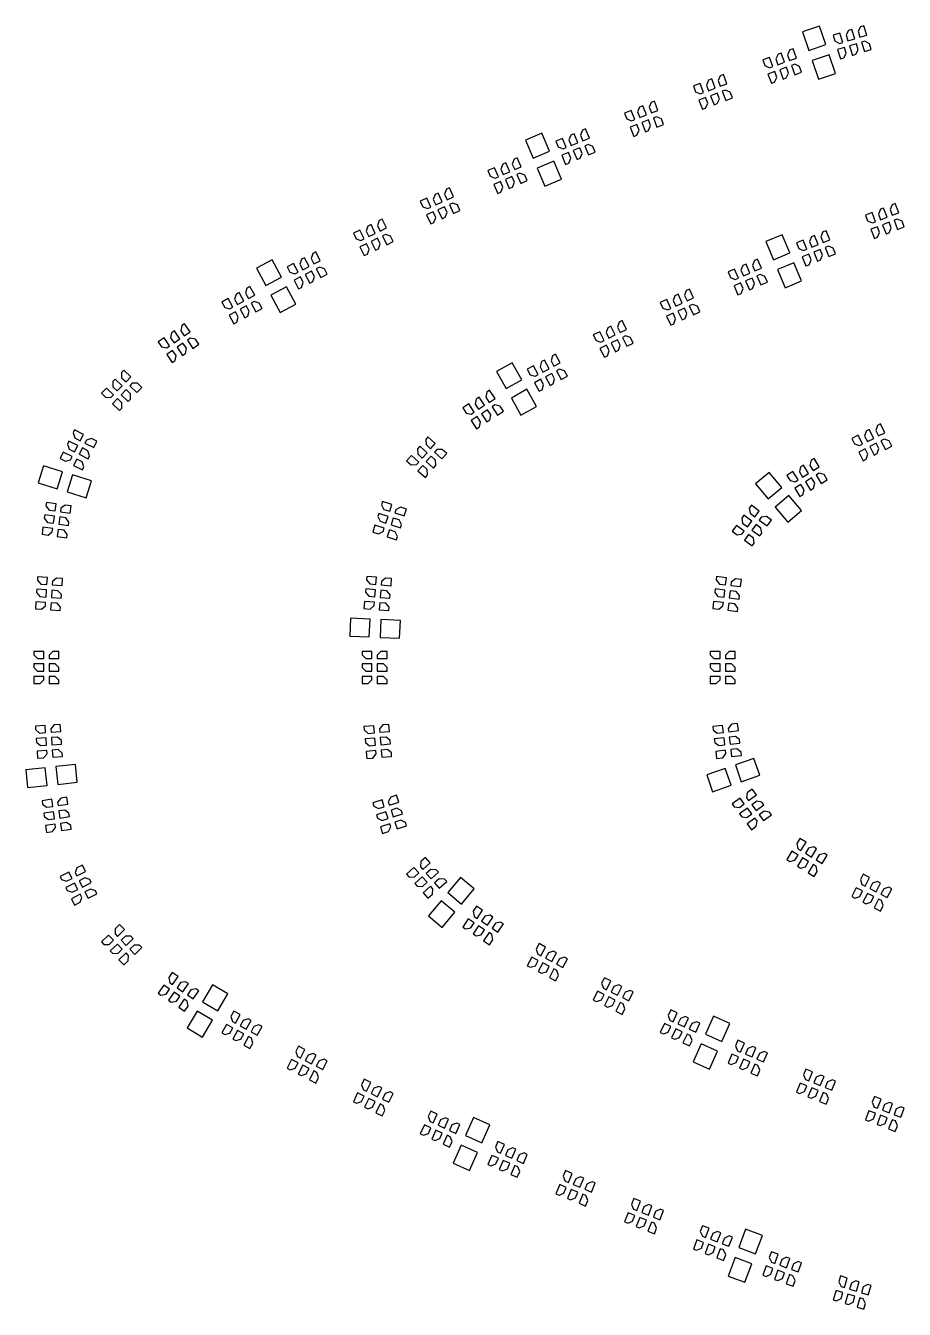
# Model space of a CAD drawing. Header units: millimetres. Extents: x -14 to 154, y 14 to 91.
# Drawn here: x -13.8 to 35.4, y 16.4 to 88.3 of the extents above; entities that cross this region are included whole.
import ezdxf

# ---------------------------------------------------------------- set-up
doc = ezdxf.new("R2010")
doc.units = ezdxf.units.MM
doc.header["$MEASUREMENT"] = 0
doc.layers.add('top - solder resist', color=120, linetype='Continuous', true_color=0x00ffcc)

msp = doc.modelspace()

# ---------------------------------------------------------------- linework, layer by layer
at = {"layer": 'top - solder resist'}
for points in [[(30.666, 88.247), (29.719, 87.925), (30.073, 86.883), (31.02, 87.205)], [(31.819, 87.857), (31.436, 87.74), (31.537, 87.413), (31.797, 87.275), (31.98, 87.332)], [(32.649, 87.537), (32.488, 88.063), (32.304, 88.007), (32.167, 87.747), (32.267, 87.42)], [(33.319, 87.743), (33.157, 88.269), (32.973, 88.213), (32.836, 87.953), (32.936, 87.626)], [(31.686, 86.927), (31.848, 86.402), (32.031, 86.458), (32.169, 86.718), (32.069, 87.045)], [(32.355, 87.133), (32.517, 86.607), (32.7, 86.664), (32.838, 86.924), (32.738, 87.251)], [(33.186, 86.813), (33.568, 86.931), (33.468, 87.258), (33.208, 87.395), (33.024, 87.339)], [(27.871, 86.495), (27.495, 86.358), (27.612, 86.037), (27.879, 85.912), (28.059, 85.978)], [(28.717, 86.217), (28.529, 86.734), (28.349, 86.668), (28.224, 86.402), (28.341, 86.08)], [(29.375, 86.456), (29.187, 86.973), (29.006, 86.907), (28.882, 86.641), (28.999, 86.319)], [(31.213, 86.637), (30.266, 86.315), (30.621, 85.274), (31.567, 85.596)], [(27.786, 85.559), (27.974, 85.042), (28.154, 85.108), (28.278, 85.374), (28.162, 85.696)], [(28.443, 85.798), (28.631, 85.281), (28.812, 85.347), (28.936, 85.614), (28.819, 85.935)], [(29.289, 85.521), (29.665, 85.657), (29.548, 85.979), (29.282, 86.103), (29.101, 86.037)], [(23.985, 85.032), (23.611, 84.89), (23.733, 84.57), (24.001, 84.45), (24.181, 84.519)], [(24.835, 84.768), (24.639, 85.282), (24.459, 85.214), (24.339, 84.945), (24.461, 84.626)], [(25.489, 85.018), (25.293, 85.532), (25.113, 85.463), (24.993, 85.195), (25.115, 84.875)], [(23.914, 84.096), (24.11, 83.582), (24.29, 83.65), (24.41, 83.919), (24.288, 84.238)], [(24.568, 84.345), (24.764, 83.831), (24.944, 83.9), (25.064, 84.168), (24.942, 84.488)], [(25.418, 84.081), (25.792, 84.224), (25.67, 84.543), (25.401, 84.664), (25.222, 84.595)], [(20.12, 83.518), (19.748, 83.37), (19.875, 83.052), (20.145, 82.936), (20.323, 83.007)], [(20.973, 83.266), (20.77, 83.777), (20.592, 83.706), (20.475, 83.436), (20.602, 83.118)], [(21.624, 83.525), (21.42, 84.036), (21.242, 83.965), (21.126, 83.694), (21.252, 83.377)], [(20.062, 82.58), (20.266, 82.069), (20.444, 82.14), (20.561, 82.41), (20.434, 82.728)], [(20.713, 82.839), (20.916, 82.328), (21.095, 82.399), (21.211, 82.669), (21.084, 82.987)], [(21.567, 82.587), (21.938, 82.735), (21.812, 83.053), (21.542, 83.169), (21.363, 83.098)], [(15.116, 82.243), (14.196, 81.851), (14.627, 80.839), (15.547, 81.231)], [(17.135, 81.706), (16.923, 82.214), (16.746, 82.14), (16.634, 81.868), (16.765, 81.553)], [(17.781, 81.975), (17.569, 82.483), (17.392, 82.409), (17.28, 82.137), (17.412, 81.822)], [(16.277, 81.945), (15.908, 81.791), (16.039, 81.476), (16.311, 81.363), (16.488, 81.437)], [(16.881, 81.276), (17.092, 80.768), (17.269, 80.842), (17.381, 81.114), (17.25, 81.429)], [(17.738, 81.037), (18.108, 81.191), (17.976, 81.506), (17.704, 81.618), (17.527, 81.545)], [(13.321, 80.085), (13.101, 80.589), (12.925, 80.512), (12.818, 80.238), (12.955, 79.925)], [(13.963, 80.365), (13.743, 80.869), (13.567, 80.792), (13.459, 80.518), (13.596, 80.205)], [(15.782, 80.679), (14.862, 80.287), (15.293, 79.275), (16.213, 79.667)], [(16.234, 81.007), (16.446, 80.499), (16.623, 80.573), (16.735, 80.845), (16.604, 81.16)], [(12.46, 80.309), (12.093, 80.148), (12.23, 79.835), (12.504, 79.728), (12.68, 79.804)], [(13.936, 79.426), (14.303, 79.586), (14.166, 79.899), (13.892, 80.007), (13.716, 79.93)], [(10.174, 78.687), (9.944, 79.186), (9.77, 79.106), (9.667, 78.83), (9.81, 78.52)], [(12.433, 79.369), (12.653, 78.865), (12.829, 78.942), (12.937, 79.216), (12.8, 79.53)], [(13.075, 79.65), (13.295, 79.146), (13.471, 79.222), (13.578, 79.496), (13.441, 79.81)], [(8.672, 78.602), (8.308, 78.435), (8.451, 78.124), (8.727, 78.022), (8.902, 78.102)], [(9.538, 78.394), (9.308, 78.894), (9.134, 78.814), (9.031, 78.538), (9.174, 78.227)], [(8.663, 77.663), (8.893, 77.163), (9.067, 77.243), (9.17, 77.519), (9.027, 77.83)], [(9.299, 77.955), (9.529, 77.455), (9.704, 77.535), (9.806, 77.811), (9.663, 78.122)], [(10.165, 77.747), (10.529, 77.914), (10.386, 78.225), (10.11, 78.327), (9.936, 78.247)], [(33.613, 77.797), (33.24, 77.653), (33.363, 77.334), (33.632, 77.215), (33.811, 77.284)], [(34.464, 77.536), (34.266, 78.049), (34.087, 77.98), (33.968, 77.711), (34.091, 77.392)], [(35.117, 77.788), (34.919, 78.301), (34.74, 78.232), (34.621, 77.963), (34.744, 77.644)], [(5.788, 76.629), (5.548, 77.123), (5.375, 77.04), (5.279, 76.762), (5.428, 76.454)], [(6.418, 76.934), (6.178, 77.429), (6.005, 77.345), (5.909, 77.067), (6.058, 76.76)], [(33.546, 76.86), (33.744, 76.347), (33.923, 76.416), (34.042, 76.685), (33.919, 77.004)], [(34.199, 77.112), (34.397, 76.599), (34.576, 76.668), (34.695, 76.937), (34.572, 77.256)], [(35.05, 76.851), (35.423, 76.995), (35.3, 77.314), (35.031, 77.433), (34.852, 77.364)], [(4.918, 76.818), (4.558, 76.643), (4.708, 76.335), (4.986, 76.239), (5.159, 76.323)], [(5.559, 76.184), (5.8, 75.689), (5.972, 75.773), (6.069, 76.051), (5.919, 76.359)], [(6.429, 75.995), (6.789, 76.17), (6.64, 76.477), (6.362, 76.574), (6.189, 76.49)], [(28.584, 76.558), (27.662, 76.172), (28.087, 75.157), (29.009, 75.544)], [(29.748, 76.254), (29.378, 76.103), (29.507, 75.787), (29.778, 75.672), (29.956, 75.745)], [(30.604, 76.009), (30.397, 76.518), (30.219, 76.446), (30.105, 76.175), (30.234, 75.858)], [(31.252, 76.273), (31.045, 76.783), (30.867, 76.71), (30.753, 76.439), (30.882, 76.122)], [(2.701, 75.1), (2.449, 75.589), (2.279, 75.501), (2.189, 75.221), (2.346, 74.917)], [(4.93, 75.878), (5.17, 75.384), (5.343, 75.467), (5.439, 75.745), (5.29, 76.053)], [(30.347, 75.58), (30.554, 75.071), (30.732, 75.143), (30.846, 75.415), (30.717, 75.731)], [(31.203, 75.335), (31.573, 75.486), (31.444, 75.803), (31.173, 75.917), (30.995, 75.844)], [(0.018, 75.145), (-0.865, 74.675), (-0.348, 73.704), (0.535, 74.174)], [(1.205, 74.947), (0.849, 74.764), (1.006, 74.46), (1.286, 74.37), (1.457, 74.458)], [(2.079, 74.779), (1.827, 75.268), (1.656, 75.18), (1.567, 74.9), (1.724, 74.596)], [(26.774, 74.407), (26.556, 74.912), (26.38, 74.836), (26.271, 74.563), (26.407, 74.249)], [(27.417, 74.685), (27.199, 75.19), (27.022, 75.114), (26.914, 74.84), (27.049, 74.526)], [(29.241, 74.99), (28.319, 74.604), (28.744, 73.589), (29.667, 73.976)], [(29.699, 75.316), (29.906, 74.807), (30.084, 74.879), (30.198, 75.15), (30.069, 75.467)], [(1.239, 74.008), (1.491, 73.52), (1.661, 73.608), (1.751, 73.888), (1.594, 74.192)], [(1.861, 74.329), (2.113, 73.84), (2.284, 73.928), (2.373, 74.208), (2.217, 74.512)], [(2.735, 74.161), (3.091, 74.344), (2.934, 74.648), (2.654, 74.738), (2.483, 74.65)], [(25.913, 74.635), (25.546, 74.476), (25.682, 74.162), (25.955, 74.054), (26.131, 74.13)], [(26.526, 73.973), (26.744, 73.468), (26.92, 73.545), (27.029, 73.818), (26.893, 74.132)], [(27.387, 73.746), (27.754, 73.905), (27.618, 74.219), (27.345, 74.327), (27.168, 74.251)], [(-0.969, 73.173), (-1.234, 73.655), (-1.403, 73.563), (-1.485, 73.28), (-1.32, 72.981)], [(0.817, 73.644), (-0.066, 73.175), (0.451, 72.204), (1.333, 72.673)], [(23.616, 73.014), (23.386, 73.514), (23.211, 73.434), (23.109, 73.158), (23.252, 72.847)], [(25.883, 73.696), (26.101, 73.191), (26.278, 73.267), (26.386, 73.54), (26.25, 73.854)], [(-2.461, 72.98), (-2.811, 72.787), (-2.646, 72.488), (-2.364, 72.406), (-2.196, 72.498)], [(-1.582, 72.836), (-1.848, 73.318), (-2.016, 73.225), (-2.098, 72.943), (-1.933, 72.643)], [(-0.91, 72.236), (-0.559, 72.429), (-0.724, 72.728), (-1.007, 72.81), (-1.175, 72.718)], [(22.114, 72.929), (21.751, 72.761), (21.894, 72.451), (22.17, 72.349), (22.344, 72.429)], [(22.98, 72.722), (22.75, 73.221), (22.576, 73.141), (22.474, 72.865), (22.617, 72.554)], [(23.608, 72.075), (23.971, 72.242), (23.828, 72.553), (23.552, 72.655), (23.378, 72.575)], [(-2.402, 72.043), (-2.136, 71.561), (-1.968, 71.653), (-1.886, 71.936), (-2.051, 72.236)], [(-1.788, 72.38), (-1.523, 71.898), (-1.355, 71.991), (-1.273, 72.274), (-1.438, 72.573)], [(22.106, 71.989), (22.336, 71.49), (22.51, 71.57), (22.612, 71.846), (22.469, 72.156)], [(22.742, 72.282), (22.972, 71.782), (23.146, 71.863), (23.248, 72.138), (23.105, 72.449)], [(-4.582, 71.118), (-4.893, 71.572), (-5.051, 71.463), (-5.105, 71.174), (-4.912, 70.892)], [(19.229, 70.941), (18.985, 71.434), (18.813, 71.349), (18.719, 71.07), (18.87, 70.763)], [(19.857, 71.25), (19.613, 71.744), (19.441, 71.659), (19.347, 71.38), (19.498, 71.073)], [(-6.047, 70.78), (-6.377, 70.554), (-6.184, 70.272), (-5.895, 70.218), (-5.736, 70.327)], [(-5.159, 70.722), (-5.47, 71.176), (-5.628, 71.067), (-5.682, 70.778), (-5.489, 70.496)], [(-4.431, 70.191), (-4.101, 70.417), (-4.294, 70.699), (-4.584, 70.753), (-4.742, 70.645)], [(18.358, 71.124), (17.999, 70.947), (18.151, 70.64), (18.429, 70.546), (18.601, 70.631)], [(19.003, 70.494), (19.247, 70.001), (19.419, 70.086), (19.513, 70.365), (19.362, 70.672)], [(19.874, 70.311), (20.233, 70.488), (20.082, 70.795), (19.803, 70.889), (19.631, 70.804)], [(-5.897, 69.853), (-5.586, 69.399), (-5.427, 69.508), (-5.373, 69.797), (-5.567, 70.079)], [(-5.319, 70.249), (-5.008, 69.795), (-4.85, 69.904), (-4.796, 70.193), (-4.989, 70.475)], [(16.149, 69.38), (15.89, 69.865), (15.72, 69.775), (15.635, 69.493), (15.796, 69.192)], [(18.375, 70.185), (18.619, 69.691), (18.791, 69.776), (18.885, 70.055), (18.734, 70.362)], [(13.457, 69.38), (12.583, 68.893), (13.118, 67.933), (13.992, 68.419)], [(14.655, 69.206), (14.302, 69.018), (14.463, 68.716), (14.744, 68.63), (14.914, 68.721)], [(15.531, 69.05), (15.272, 69.536), (15.103, 69.445), (15.017, 69.164), (15.178, 68.862)], [(-8.386, 68.09), (-8.782, 68.472), (-8.915, 68.334), (-8.91, 68.04), (-8.665, 67.802)], [(-7.9, 68.593), (-8.295, 68.975), (-8.428, 68.837), (-8.424, 68.543), (-8.178, 68.306)], [(14.702, 68.268), (14.961, 67.783), (15.13, 67.873), (15.216, 68.154), (15.055, 68.456)], [(15.319, 68.597), (15.578, 68.112), (15.748, 68.203), (15.833, 68.484), (15.672, 68.786)], [(16.196, 68.442), (16.549, 68.63), (16.388, 68.932), (16.106, 69.017), (15.937, 68.927)], [(-9.268, 67.969), (-9.547, 67.682), (-9.301, 67.444), (-9.007, 67.449), (-8.873, 67.587)], [(-8.449, 67.594), (-8.054, 67.211), (-7.92, 67.349), (-7.925, 67.644), (-8.171, 67.881)], [(-7.567, 67.714), (-7.289, 68.002), (-7.535, 68.24), (-7.829, 68.235), (-7.962, 68.097)], [(12.495, 67.385), (12.192, 67.844), (12.032, 67.739), (11.972, 67.451), (12.161, 67.165)], [(14.284, 67.895), (13.41, 67.408), (13.946, 66.447), (14.819, 66.934)], [(-8.936, 67.091), (-8.54, 66.708), (-8.407, 66.846), (-8.412, 67.14), (-8.658, 67.378)], [(11.023, 67.074), (10.689, 66.854), (10.877, 66.568), (11.165, 66.509), (11.326, 66.615)], [(11.91, 67), (11.607, 67.459), (11.447, 67.353), (11.388, 67.065), (11.576, 66.78)], [(12.629, 66.455), (12.962, 66.676), (12.774, 66.961), (12.486, 67.02), (12.326, 66.915)], [(11.157, 66.144), (11.46, 65.685), (11.62, 65.79), (11.679, 66.079), (11.491, 66.364)], [(11.741, 66.529), (12.044, 66.07), (12.204, 66.176), (12.264, 66.464), (12.075, 66.749)], [(-10.565, 65.372), (-11.056, 65.622), (-11.143, 65.451), (-11.052, 65.171), (-10.747, 65.016)], [(33.711, 65.148), (33.461, 65.638), (33.29, 65.551), (33.199, 65.271), (33.354, 64.966)], [(34.334, 65.466), (34.085, 65.956), (33.914, 65.869), (33.823, 65.589), (33.978, 65.284)], [(-10.883, 64.748), (-11.373, 64.998), (-11.46, 64.827), (-11.369, 64.547), (-11.064, 64.392)], [(-9.989, 64.63), (-9.808, 64.987), (-10.113, 65.142), (-10.392, 65.051), (-10.479, 64.88)], [(9.15, 64.869), (8.739, 65.234), (8.611, 65.091), (8.629, 64.797), (8.884, 64.57)], [(32.837, 65.32), (32.481, 65.139), (32.636, 64.834), (32.916, 64.743), (33.087, 64.83)], [(33.49, 64.699), (33.74, 64.209), (33.911, 64.296), (34.002, 64.576), (33.847, 64.881)], [(34.364, 64.527), (34.72, 64.708), (34.565, 65.013), (34.285, 65.104), (34.114, 65.017)], [(-11.691, 64.374), (-11.872, 64.018), (-11.567, 63.862), (-11.288, 63.953), (-11.2, 64.124)], [(-10.797, 64.256), (-10.307, 64.006), (-10.22, 64.177), (-10.311, 64.457), (-10.616, 64.612)], [(7.809, 64.187), (7.544, 63.888), (7.799, 63.661), (8.093, 63.679), (8.221, 63.822)], [(8.685, 64.346), (8.274, 64.711), (8.146, 64.567), (8.164, 64.274), (8.42, 64.047)], [(8.644, 63.847), (9.055, 63.482), (9.183, 63.626), (9.165, 63.92), (8.91, 64.147)], [(9.52, 64.006), (9.786, 64.305), (9.53, 64.532), (9.236, 64.515), (9.109, 64.371)], [(30.66, 63.555), (30.37, 64.023), (30.207, 63.922), (30.139, 63.636), (30.319, 63.345)], [(32.866, 64.381), (33.116, 63.891), (33.287, 63.978), (33.378, 64.258), (33.223, 64.563)], [(-12.794, 63.605), (-13.09, 62.65), (-12.04, 62.324), (-11.744, 63.279)], [(-11.115, 63.632), (-10.624, 63.382), (-10.537, 63.554), (-10.628, 63.833), (-10.933, 63.988)], [(8.179, 63.324), (8.591, 62.959), (8.718, 63.102), (8.701, 63.396), (8.445, 63.623)], [(30.064, 63.187), (29.775, 63.655), (29.612, 63.554), (29.544, 63.267), (29.724, 62.977)], [(-11.17, 63.101), (-11.467, 62.146), (-10.416, 61.821), (-10.12, 62.776)], [(27.853, 63.241), (27.091, 62.594), (27.802, 61.755), (28.565, 62.403)], [(29.18, 63.287), (28.839, 63.076), (29.019, 62.785), (29.305, 62.718), (29.469, 62.819)], [(29.882, 62.721), (30.171, 62.254), (30.334, 62.355), (30.402, 62.641), (30.222, 62.932)], [(30.766, 62.622), (31.107, 62.832), (30.927, 63.123), (30.64, 63.191), (30.477, 63.09)], [(28.953, 61.945), (28.191, 61.298), (28.902, 60.459), (29.665, 61.106)], [(29.286, 62.353), (29.576, 61.886), (29.739, 61.986), (29.806, 62.273), (29.627, 62.564)], [(-12.09, 61.479), (-12.635, 61.555), (-12.661, 61.365), (-12.484, 61.13), (-12.145, 61.083)], [(-11.304, 60.965), (-11.248, 61.361), (-11.587, 61.408), (-11.822, 61.231), (-11.848, 61.041)], [(6.722, 61.443), (6.199, 61.613), (6.14, 61.43), (6.274, 61.168), (6.599, 61.062)], [(7.407, 60.8), (7.531, 61.18), (7.206, 61.286), (6.944, 61.152), (6.884, 60.97)], [(27.296, 61.07), (26.854, 61.398), (26.74, 61.244), (26.782, 60.953), (27.057, 60.749)], [(-12.187, 60.786), (-12.732, 60.862), (-12.758, 60.672), (-12.581, 60.437), (-12.243, 60.389)], [(-11.945, 60.348), (-11.401, 60.272), (-11.374, 60.462), (-11.551, 60.696), (-11.89, 60.744)], [(6.506, 60.777), (5.983, 60.947), (5.924, 60.764), (6.057, 60.502), (6.383, 60.397)], [(6.668, 60.304), (7.191, 60.134), (7.25, 60.317), (7.117, 60.579), (6.792, 60.684)], [(26.878, 60.508), (26.437, 60.837), (26.322, 60.683), (26.365, 60.392), (26.639, 60.187)], [(27.739, 60.241), (27.978, 60.562), (27.703, 60.766), (27.412, 60.724), (27.297, 60.57)], [(-12.829, 60.169), (-12.884, 59.772), (-12.546, 59.725), (-12.311, 59.902), (-12.284, 60.092)], [(-12.042, 59.655), (-11.498, 59.578), (-11.471, 59.768), (-11.648, 60.003), (-11.987, 60.051)], [(5.767, 60.281), (5.643, 59.901), (5.969, 59.795), (6.231, 59.929), (6.29, 60.111)], [(6.452, 59.638), (6.975, 59.468), (7.034, 59.651), (6.901, 59.913), (6.575, 60.019)], [(26.019, 60.275), (25.78, 59.954), (26.054, 59.75), (26.345, 59.793), (26.46, 59.947)], [(26.462, 59.447), (26.903, 59.118), (27.017, 59.272), (26.975, 59.563), (26.7, 59.768)], [(26.879, 60.008), (27.321, 59.68), (27.435, 59.834), (27.393, 60.125), (27.118, 60.329)], [(-12.583, 57.357), (-13.132, 57.395), (-13.145, 57.203), (-12.952, 56.981), (-12.611, 56.958)], [(-11.763, 56.899), (-11.735, 57.298), (-12.076, 57.322), (-12.298, 57.129), (-12.311, 56.937)], [(5.858, 57.363), (5.31, 57.412), (5.293, 57.22), (5.482, 56.995), (5.823, 56.965)], [(6.669, 56.89), (6.704, 57.289), (6.364, 57.319), (6.138, 57.13), (6.121, 56.939)], [(25.453, 57.34), (24.907, 57.406), (24.884, 57.216), (25.066, 56.984), (25.405, 56.943)], [(26.249, 56.842), (26.297, 57.239), (25.957, 57.28), (25.726, 57.098), (25.703, 56.907)], [(-12.631, 56.658), (-13.18, 56.696), (-13.193, 56.505), (-13, 56.283), (-12.659, 56.259)], [(-12.36, 56.239), (-11.811, 56.201), (-11.798, 56.392), (-11.991, 56.614), (-12.332, 56.638)], [(5.796, 56.666), (5.248, 56.714), (5.232, 56.523), (5.421, 56.298), (5.761, 56.268)], [(6.06, 56.241), (6.608, 56.193), (6.625, 56.384), (6.436, 56.61), (6.095, 56.64)], [(25.369, 56.645), (24.823, 56.711), (24.8, 56.521), (24.982, 56.289), (25.322, 56.248)], [(25.619, 56.212), (26.166, 56.147), (26.188, 56.337), (26.007, 56.569), (25.667, 56.61)], [(-13.228, 55.998), (-13.256, 55.599), (-12.915, 55.575), (-12.693, 55.769), (-12.68, 55.96)], [(-12.408, 55.54), (-11.859, 55.502), (-11.846, 55.694), (-12.039, 55.916), (-12.38, 55.939)], [(5.187, 56.017), (5.152, 55.618), (5.493, 55.588), (5.718, 55.777), (5.735, 55.969)], [(5.999, 55.544), (6.547, 55.496), (6.564, 55.687), (6.375, 55.912), (6.034, 55.942)], [(24.74, 56.016), (24.692, 55.619), (25.031, 55.578), (25.263, 55.76), (25.286, 55.951)], [(25.536, 55.518), (26.082, 55.452), (26.105, 55.642), (25.923, 55.874), (25.584, 55.915)], [(4.396, 55.071), (4.352, 54.072), (5.451, 54.024), (5.495, 55.023)], [(6.094, 54.997), (6.051, 53.997), (7.15, 53.95), (7.193, 54.949)], [(-12.788, 53.211), (-13.338, 53.211), (-13.338, 53.019), (-13.13, 52.811), (-12.788, 52.811)], [(-12.788, 52.511), (-13.338, 52.511), (-13.338, 52.319), (-13.13, 52.111), (-12.788, 52.111)], [(-11.938, 52.811), (-11.938, 53.211), (-12.28, 53.211), (-12.488, 53.003), (-12.488, 52.811)], [(-12.488, 52.111), (-11.938, 52.111), (-11.938, 52.303), (-12.146, 52.511), (-12.488, 52.511)], [(5.597, 53.211), (5.047, 53.211), (5.047, 53.019), (5.255, 52.811), (5.597, 52.811)], [(5.597, 52.511), (5.047, 52.511), (5.047, 52.319), (5.255, 52.111), (5.597, 52.111)], [(6.447, 52.811), (6.447, 53.211), (6.105, 53.211), (5.897, 53.003), (5.897, 52.811)], [(5.897, 52.111), (6.447, 52.111), (6.447, 52.303), (6.239, 52.511), (5.897, 52.511)], [(25.098, 53.21), (24.548, 53.21), (24.548, 53.018), (24.756, 52.81), (25.098, 52.81)], [(25.098, 52.51), (24.548, 52.51), (24.548, 52.318), (24.756, 52.11), (25.098, 52.11)], [(25.948, 52.81), (25.948, 53.21), (25.606, 53.21), (25.398, 53.002), (25.398, 52.81)], [(25.398, 52.11), (25.948, 52.11), (25.948, 52.303), (25.74, 52.51), (25.398, 52.51)], [(-13.338, 51.811), (-13.338, 51.411), (-12.996, 51.411), (-12.788, 51.619), (-12.788, 51.811)], [(-12.488, 51.411), (-11.938, 51.411), (-11.938, 51.603), (-12.146, 51.811), (-12.488, 51.811)], [(5.047, 51.811), (5.047, 51.411), (5.389, 51.411), (5.597, 51.619), (5.597, 51.811)], [(5.897, 51.411), (6.447, 51.411), (6.447, 51.603), (6.239, 51.811), (5.897, 51.811)], [(24.548, 51.81), (24.548, 51.41), (24.89, 51.41), (25.098, 51.618), (25.098, 51.81)], [(25.398, 51.41), (25.948, 51.41), (25.948, 51.603), (25.74, 51.81), (25.398, 51.81)], [(-12.707, 49.06), (-13.256, 49.022), (-13.243, 48.831), (-13.021, 48.637), (-12.68, 48.661)], [(-11.832, 48.72), (-11.859, 49.119), (-12.2, 49.095), (-12.394, 48.873), (-12.38, 48.682)], [(5.7, 49.051), (5.152, 49.003), (5.169, 48.811), (5.394, 48.622), (5.735, 48.652)], [(6.582, 48.727), (6.547, 49.125), (6.206, 49.095), (6.017, 48.87), (6.034, 48.679)], [(25.238, 49.068), (24.692, 49.002), (24.715, 48.811), (24.946, 48.63), (25.286, 48.67)], [(26.13, 48.772), (26.082, 49.169), (25.742, 49.128), (25.561, 48.897), (25.584, 48.706)], [(-12.659, 48.362), (-13.208, 48.324), (-13.194, 48.132), (-12.973, 47.939), (-12.631, 47.963)], [(-12.332, 47.983), (-11.783, 48.021), (-11.797, 48.213), (-12.018, 48.406), (-12.36, 48.382)], [(5.761, 48.354), (5.213, 48.305), (5.23, 48.114), (5.456, 47.925), (5.796, 47.955)], [(6.095, 47.981), (6.643, 48.03), (6.626, 48.221), (6.401, 48.41), (6.06, 48.38)], [(25.322, 48.373), (24.776, 48.307), (24.799, 48.116), (25.03, 47.935), (25.369, 47.976)], [(25.667, 48.011), (26.213, 48.077), (26.19, 48.268), (25.959, 48.449), (25.619, 48.409)], [(-13.159, 47.626), (-13.132, 47.226), (-12.791, 47.25), (-12.597, 47.472), (-12.611, 47.663)], [(-12.284, 47.285), (-11.735, 47.323), (-11.748, 47.515), (-11.97, 47.708), (-12.311, 47.684)], [(5.275, 47.608), (5.31, 47.21), (5.65, 47.24), (5.839, 47.465), (5.823, 47.656)], [(6.157, 47.284), (6.704, 47.332), (6.688, 47.524), (6.462, 47.713), (6.121, 47.683)], [(24.859, 47.612), (24.907, 47.215), (25.247, 47.256), (25.428, 47.487), (25.405, 47.678)], [(25.751, 47.316), (26.297, 47.382), (26.274, 47.573), (26.043, 47.754), (25.703, 47.714)], [(-12.108, 46.76), (-12.004, 45.765), (-10.91, 45.879), (-11.014, 46.874)], [(25.958, 46.855), (26.29, 45.912), (27.327, 46.277), (26.995, 47.22)], [(-13.799, 46.584), (-13.695, 45.589), (-12.601, 45.703), (-12.705, 46.698)], [(24.354, 46.291), (24.686, 45.347), (25.724, 45.713), (25.392, 46.656)], [(27.142, 45.182), (26.903, 45.503), (26.628, 45.298), (26.586, 45.007), (26.701, 44.853)], [(-12.34, 44.925), (-12.884, 44.849), (-12.858, 44.659), (-12.623, 44.481), (-12.284, 44.529)], [(-11.442, 44.647), (-11.498, 45.043), (-11.836, 44.995), (-12.014, 44.761), (-11.987, 44.57)], [(6.167, 44.89), (5.643, 44.72), (5.703, 44.538), (5.965, 44.404), (6.29, 44.51)], [(7.099, 44.772), (6.975, 45.153), (6.65, 45.047), (6.516, 44.785), (6.575, 44.603)], [(26.221, 44.995), (25.78, 44.667), (25.894, 44.513), (26.186, 44.47), (26.46, 44.674)], [(27.119, 44.292), (27.56, 44.62), (27.445, 44.774), (27.154, 44.817), (26.88, 44.613)], [(-12.242, 44.232), (-12.787, 44.155), (-12.761, 43.965), (-12.526, 43.788), (-12.187, 43.836)], [(-11.89, 43.877), (-11.345, 43.954), (-11.372, 44.144), (-11.607, 44.321), (-11.945, 44.273)], [(6.383, 44.225), (5.86, 44.055), (5.919, 43.872), (6.181, 43.738), (6.506, 43.844)], [(6.792, 43.937), (7.315, 44.107), (7.255, 44.289), (6.993, 44.423), (6.668, 44.317)], [(26.639, 44.434), (26.198, 44.105), (26.312, 43.951), (26.604, 43.909), (26.878, 44.113)], [(26.616, 43.544), (26.855, 43.223), (27.129, 43.427), (27.172, 43.718), (27.057, 43.872)], [(27.537, 43.73), (27.978, 44.059), (27.863, 44.213), (27.572, 44.255), (27.298, 44.051)], [(-12.69, 43.462), (-12.635, 43.066), (-12.296, 43.114), (-12.119, 43.348), (-12.145, 43.539)], [(-11.793, 43.184), (-11.248, 43.26), (-11.275, 43.45), (-11.51, 43.628), (-11.848, 43.58)], [(6.076, 43.389), (6.199, 43.008), (6.525, 43.114), (6.658, 43.376), (6.599, 43.559)], [(7.008, 43.271), (7.531, 43.441), (7.472, 43.623), (7.21, 43.757), (6.884, 43.651)], [(29.916, 42.525), (29.576, 42.736), (29.396, 42.445), (29.463, 42.158), (29.627, 42.057)], [(29.129, 42.013), (28.84, 41.545), (29.003, 41.444), (29.289, 41.511), (29.469, 41.802)], [(30.222, 41.689), (30.511, 42.157), (30.348, 42.258), (30.062, 42.191), (29.882, 41.9)], [(30.818, 41.321), (31.107, 41.789), (30.943, 41.89), (30.657, 41.822), (30.477, 41.532)], [(-10.443, 40.882), (-10.624, 41.239), (-10.929, 41.084), (-11.02, 40.804), (-10.933, 40.633)], [(7.955, 41.098), (7.544, 40.733), (7.671, 40.589), (7.965, 40.572), (8.221, 40.799)], [(8.856, 41.363), (8.591, 41.662), (8.335, 41.435), (8.317, 41.142), (8.445, 40.998)], [(8.91, 40.475), (9.321, 40.84), (9.193, 40.983), (8.9, 41.001), (8.644, 40.774)], [(29.724, 41.645), (29.435, 41.177), (29.598, 41.076), (29.885, 41.143), (30.064, 41.434)], [(30.03, 40.809), (30.371, 40.598), (30.55, 40.889), (30.483, 41.175), (30.32, 41.276)], [(-11.382, 40.853), (-11.872, 40.604), (-11.785, 40.433), (-11.505, 40.342), (-11.2, 40.497)], [(-10.616, 40.009), (-10.125, 40.258), (-10.212, 40.43), (-10.492, 40.521), (-10.797, 40.365)], [(8.42, 40.575), (8.008, 40.209), (8.136, 40.066), (8.43, 40.048), (8.685, 40.275)], [(9.374, 39.951), (9.786, 40.316), (9.658, 40.46), (9.365, 40.477), (9.109, 40.25)], [(9.854, 39.699), (10.622, 39.059), (11.326, 39.904), (10.558, 40.544)], [(33.473, 40.548), (33.116, 40.73), (32.961, 40.425), (33.052, 40.145), (33.223, 40.058)], [(33.847, 39.741), (34.097, 40.231), (33.925, 40.318), (33.646, 40.227), (33.49, 39.922)], [(-11.064, 40.229), (-11.554, 39.98), (-11.467, 39.809), (-11.188, 39.718), (-10.883, 39.873)], [(-11.237, 39.356), (-11.055, 39), (-10.751, 39.155), (-10.66, 39.434), (-10.747, 39.606)], [(-10.298, 39.385), (-9.808, 39.635), (-9.895, 39.806), (-10.175, 39.897), (-10.479, 39.742)], [(8.473, 39.686), (8.739, 39.387), (8.994, 39.614), (9.012, 39.907), (8.884, 40.051)], [(32.731, 39.972), (32.481, 39.482), (32.652, 39.395), (32.932, 39.486), (33.087, 39.791)], [(33.354, 39.655), (33.105, 39.165), (33.276, 39.078), (33.556, 39.168), (33.711, 39.473)], [(34.471, 39.423), (34.72, 39.913), (34.549, 40), (34.269, 39.909), (34.114, 39.604)], [(8.766, 38.393), (9.534, 37.753), (10.238, 38.598), (9.47, 39.238)], [(11.794, 38.716), (11.46, 38.936), (11.272, 38.651), (11.331, 38.363), (11.491, 38.257)], [(33.728, 38.847), (34.085, 38.665), (34.24, 38.97), (34.149, 39.25), (33.978, 39.337)], [(10.992, 38.227), (10.689, 37.768), (10.849, 37.662), (11.138, 37.721), (11.326, 38.007)], [(12.075, 37.872), (12.378, 38.331), (12.218, 38.437), (11.93, 38.377), (11.741, 38.092)], [(-8.262, 37.625), (-8.54, 37.913), (-8.786, 37.675), (-8.791, 37.381), (-8.658, 37.243)], [(11.576, 37.841), (11.274, 37.382), (11.434, 37.277), (11.722, 37.336), (11.91, 37.621)], [(11.858, 36.997), (12.192, 36.777), (12.38, 37.062), (12.321, 37.35), (12.161, 37.456)], [(12.66, 37.486), (12.963, 37.946), (12.802, 38.051), (12.514, 37.992), (12.326, 37.707)], [(-9.151, 37.322), (-9.547, 36.939), (-9.413, 36.801), (-9.119, 36.797), (-8.873, 37.034)], [(-8.664, 36.819), (-9.06, 36.436), (-8.926, 36.298), (-8.632, 36.293), (-8.386, 36.531)], [(-8.171, 36.74), (-7.775, 37.122), (-7.909, 37.26), (-8.203, 37.265), (-8.449, 37.027)], [(-7.684, 36.237), (-7.289, 36.619), (-7.422, 36.757), (-7.716, 36.762), (-7.962, 36.524)], [(15.314, 36.65), (14.961, 36.839), (14.8, 36.537), (14.886, 36.255), (15.055, 36.165)], [(-8.573, 35.933), (-8.295, 35.646), (-8.049, 35.884), (-8.044, 36.178), (-8.178, 36.316)], [(14.561, 36.089), (14.302, 35.604), (14.471, 35.513), (14.753, 35.599), (14.914, 35.9)], [(15.672, 35.835), (15.931, 36.321), (15.762, 36.411), (15.481, 36.326), (15.32, 36.024)], [(16.29, 35.506), (16.549, 35.991), (16.38, 36.081), (16.098, 35.996), (15.937, 35.694)], [(15.178, 35.759), (14.919, 35.274), (15.089, 35.184), (15.37, 35.269), (15.531, 35.571)], [(15.537, 34.944), (15.89, 34.756), (16.051, 35.058), (15.965, 35.339), (15.796, 35.43)], [(-6.066, 34.521), (-6.377, 34.067), (-6.219, 33.959), (-5.93, 34.013), (-5.736, 34.295)], [(-5.256, 34.996), (-5.585, 35.222), (-5.779, 34.94), (-5.725, 34.651), (-5.567, 34.542)], [(-4.989, 34.146), (-4.678, 34.6), (-4.837, 34.708), (-5.126, 34.655), (-5.319, 34.372)], [(-3.89, 33.582), (-3.027, 33.075), (-2.471, 34.024), (-3.333, 34.53)], [(18.978, 34.753), (18.619, 34.93), (18.468, 34.623), (18.562, 34.345), (18.734, 34.26)], [(19.362, 33.95), (19.605, 34.443), (19.433, 34.528), (19.155, 34.433), (19.003, 34.127)], [(-5.489, 34.125), (-5.8, 33.671), (-5.641, 33.563), (-5.352, 33.617), (-5.159, 33.899)], [(-4.412, 33.75), (-4.101, 34.204), (-4.259, 34.313), (-4.548, 34.259), (-4.742, 33.977)], [(18.243, 34.168), (17.999, 33.674), (18.171, 33.589), (18.45, 33.684), (18.601, 33.991)], [(18.87, 33.858), (18.627, 33.365), (18.799, 33.28), (19.078, 33.374), (19.229, 33.681)], [(19.99, 33.64), (20.233, 34.133), (20.061, 34.218), (19.782, 34.124), (19.631, 33.817)], [(-5.222, 33.276), (-4.893, 33.049), (-4.699, 33.331), (-4.753, 33.621), (-4.911, 33.729)], [(19.255, 33.055), (19.613, 32.878), (19.765, 33.184), (19.67, 33.463), (19.498, 33.548)], [(22.699, 32.964), (22.336, 33.132), (22.193, 32.821), (22.295, 32.545), (22.47, 32.465)], [(-4.75, 32.116), (-3.888, 31.609), (-3.331, 32.558), (-4.194, 33.064)], [(-1.786, 32.867), (-2.136, 33.06), (-2.301, 32.761), (-2.219, 32.478), (-2.051, 32.386)], [(-1.438, 32.048), (-1.173, 32.53), (-1.341, 32.623), (-1.623, 32.541), (-1.788, 32.241)], [(23.105, 32.172), (23.335, 32.672), (23.161, 32.752), (22.885, 32.65), (22.742, 32.339)], [(23.741, 31.879), (23.971, 32.379), (23.797, 32.459), (23.521, 32.357), (23.378, 32.047)], [(24.292, 31.769), (25.205, 31.363), (25.653, 32.367), (24.739, 32.774)], [(-2.546, 32.316), (-2.811, 31.834), (-2.643, 31.741), (-2.361, 31.823), (-2.196, 32.123)], [(-1.933, 31.978), (-2.198, 31.496), (-2.03, 31.404), (-1.747, 31.486), (-1.582, 31.785)], [(-0.824, 31.711), (-0.559, 32.192), (-0.728, 32.285), (-1.01, 32.203), (-1.175, 31.903)], [(21.981, 32.359), (21.751, 31.86), (21.925, 31.78), (22.201, 31.882), (22.344, 32.192)], [(22.617, 32.067), (22.387, 31.567), (22.561, 31.487), (22.837, 31.589), (22.98, 31.9)], [(23.023, 31.275), (23.386, 31.107), (23.529, 31.418), (23.427, 31.694), (23.253, 31.774)], [(-1.585, 31.159), (-1.234, 30.966), (-1.069, 31.266), (-1.151, 31.548), (-1.32, 31.641)], [(1.846, 30.918), (1.491, 31.102), (1.334, 30.798), (1.424, 30.517), (1.594, 30.429)], [(23.6, 30.217), (24.513, 29.81), (24.961, 30.814), (24.047, 31.221)], [(26.469, 31.272), (26.101, 31.43), (25.966, 31.116), (26.074, 30.843), (26.25, 30.767)], [(26.893, 30.489), (27.111, 30.994), (26.935, 31.07), (26.661, 30.962), (26.526, 30.648)], [(1.101, 30.346), (0.849, 29.857), (1.02, 29.769), (1.3, 29.859), (1.457, 30.163)], [(2.217, 30.109), (2.469, 30.598), (2.298, 30.686), (2.018, 30.596), (1.861, 30.292)], [(2.839, 29.788), (3.091, 30.277), (2.92, 30.365), (2.64, 30.275), (2.483, 29.971)], [(25.764, 30.65), (25.546, 30.145), (25.723, 30.069), (25.996, 30.177), (26.132, 30.491)], [(26.407, 30.372), (26.189, 29.867), (26.365, 29.791), (26.639, 29.9), (26.774, 30.214)], [(27.536, 30.212), (27.754, 30.717), (27.578, 30.793), (27.304, 30.684), (27.169, 30.37)], [(1.724, 30.025), (1.472, 29.536), (1.642, 29.449), (1.922, 29.538), (2.079, 29.842)], [(2.094, 29.216), (2.449, 29.032), (2.606, 29.336), (2.516, 29.617), (2.346, 29.705)], [(26.832, 29.59), (27.199, 29.431), (27.334, 29.745), (27.226, 30.019), (27.05, 30.095)], [(30.277, 29.663), (29.906, 29.814), (29.777, 29.498), (29.891, 29.227), (30.069, 29.154)], [(5.53, 29.063), (5.17, 29.238), (5.021, 28.93), (5.117, 28.652), (5.29, 28.568)], [(5.919, 28.262), (6.16, 28.757), (5.987, 28.841), (5.709, 28.745), (5.56, 28.437)], [(29.585, 29.027), (29.378, 28.518), (29.556, 28.445), (29.827, 28.56), (29.956, 28.876)], [(30.717, 28.89), (30.925, 29.399), (30.747, 29.472), (30.476, 29.358), (30.347, 29.041)], [(31.366, 28.626), (31.573, 29.135), (31.395, 29.208), (31.124, 29.093), (30.995, 28.777)], [(4.799, 28.473), (4.559, 27.978), (4.731, 27.894), (5.009, 27.991), (5.159, 28.298)], [(5.429, 28.167), (5.188, 27.672), (5.361, 27.589), (5.639, 27.685), (5.788, 27.993)], [(6.549, 27.957), (6.789, 28.451), (6.617, 28.535), (6.339, 28.439), (6.189, 28.131)], [(30.234, 28.763), (30.026, 28.254), (30.204, 28.181), (30.475, 28.295), (30.604, 28.612)], [(30.674, 27.99), (31.045, 27.839), (31.174, 28.155), (31.06, 28.426), (30.882, 28.499)], [(34.117, 28.13), (33.744, 28.274), (33.621, 27.955), (33.74, 27.686), (33.919, 27.617)], [(5.818, 27.367), (6.178, 27.192), (6.327, 27.5), (6.231, 27.778), (6.058, 27.862)], [(9.257, 27.291), (8.893, 27.458), (8.75, 27.148), (8.852, 26.872), (9.027, 26.792)], [(33.438, 27.482), (33.24, 26.968), (33.419, 26.899), (33.688, 27.018), (33.811, 27.337)], [(34.572, 27.365), (34.77, 27.878), (34.591, 27.947), (34.322, 27.828), (34.199, 27.509)], [(35.225, 27.113), (35.423, 27.626), (35.244, 27.695), (34.975, 27.576), (34.852, 27.257)], [(8.538, 26.686), (8.309, 26.186), (8.483, 26.106), (8.759, 26.208), (8.902, 26.519)], [(9.663, 26.499), (9.893, 26.999), (9.718, 27.079), (9.442, 26.977), (9.3, 26.666)], [(10.299, 26.207), (10.529, 26.707), (10.354, 26.787), (10.078, 26.685), (9.936, 26.374)], [(10.846, 26.098), (11.759, 25.689), (12.208, 26.693), (11.296, 27.102)], [(34.091, 27.229), (33.893, 26.716), (34.072, 26.647), (34.341, 26.766), (34.464, 27.085)], [(34.546, 26.464), (34.919, 26.32), (35.042, 26.639), (34.923, 26.908), (34.744, 26.977)], [(9.174, 26.394), (8.945, 25.894), (9.119, 25.814), (9.395, 25.916), (9.538, 26.227)], [(9.581, 25.602), (9.944, 25.435), (10.087, 25.746), (9.985, 26.021), (9.81, 26.102)], [(10.152, 24.546), (11.064, 24.138), (11.514, 25.141), (10.601, 25.55)], [(13.02, 25.596), (12.653, 25.756), (12.517, 25.442), (12.624, 25.168), (12.8, 25.092)], [(13.441, 24.812), (13.662, 25.316), (13.486, 25.392), (13.212, 25.285), (13.075, 24.972)], [(12.313, 24.977), (12.093, 24.473), (12.269, 24.396), (12.543, 24.503), (12.68, 24.817)], [(12.955, 24.697), (12.735, 24.193), (12.911, 24.116), (13.185, 24.223), (13.321, 24.537)], [(14.083, 24.531), (14.303, 25.035), (14.127, 25.112), (13.853, 25.005), (13.716, 24.691)], [(13.376, 23.913), (13.743, 23.752), (13.88, 24.066), (13.772, 24.34), (13.596, 24.417)], [(16.815, 23.969), (16.446, 24.122), (16.314, 23.807), (16.426, 23.535), (16.604, 23.461)], [(17.25, 23.192), (17.461, 23.7), (17.284, 23.773), (17.012, 23.661), (16.881, 23.346)], [(16.119, 23.338), (15.908, 22.83), (16.085, 22.756), (16.357, 22.868), (16.488, 23.184)], [(16.765, 23.069), (16.554, 22.561), (16.731, 22.487), (17.003, 22.599), (17.135, 22.915)], [(17.896, 22.923), (18.108, 23.43), (17.93, 23.504), (17.658, 23.392), (17.527, 23.076)], [(17.2, 22.292), (17.569, 22.138), (17.701, 22.454), (17.589, 22.726), (17.412, 22.8)], [(20.638, 22.404), (20.266, 22.552), (20.14, 22.234), (20.256, 21.964), (20.434, 21.893)], [(19.952, 21.762), (19.748, 21.251), (19.926, 21.18), (20.197, 21.297), (20.323, 21.614)], [(21.085, 21.634), (21.288, 22.145), (21.11, 22.216), (20.839, 22.1), (20.713, 21.782)], [(21.735, 21.375), (21.938, 21.886), (21.76, 21.957), (21.49, 21.841), (21.363, 21.523)], [(20.602, 21.503), (20.398, 20.992), (20.577, 20.921), (20.847, 21.038), (20.974, 21.355)], [(21.049, 20.733), (21.42, 20.585), (21.547, 20.903), (21.431, 21.173), (21.252, 21.244)], [(24.484, 20.897), (24.11, 21.039), (23.988, 20.72), (24.109, 20.451), (24.288, 20.383)], [(23.807, 20.245), (23.611, 19.732), (23.79, 19.663), (24.059, 19.783), (24.181, 20.103)], [(24.942, 20.133), (25.138, 20.647), (24.959, 20.716), (24.69, 20.595), (24.568, 20.276)], [(25.596, 19.883), (25.792, 20.397), (25.613, 20.466), (25.344, 20.346), (25.222, 20.026)], [(26.149, 19.809), (27.086, 19.458), (27.472, 20.488), (26.535, 20.839)], [(24.461, 19.996), (24.265, 19.482), (24.444, 19.413), (24.713, 19.533), (24.835, 19.853)], [(24.919, 19.232), (25.293, 19.089), (25.415, 19.409), (25.294, 19.677), (25.115, 19.746)], [(28.35, 19.442), (27.974, 19.579), (27.857, 19.258), (27.981, 18.991), (28.162, 18.925)], [(25.553, 18.217), (26.49, 17.866), (26.876, 18.896), (25.939, 19.247)], [(27.683, 18.78), (27.495, 18.263), (27.676, 18.198), (27.942, 18.322), (28.059, 18.643)], [(28.82, 18.686), (29.007, 19.203), (28.827, 19.269), (28.56, 19.144), (28.444, 18.823)], [(29.477, 18.447), (29.665, 18.964), (29.485, 19.03), (29.218, 18.905), (29.101, 18.584)], [(28.341, 18.541), (28.153, 18.024), (28.334, 17.958), (28.6, 18.083), (28.717, 18.404)], [(28.811, 17.785), (29.187, 17.648), (29.304, 17.97), (29.179, 18.236), (28.999, 18.302)], [(32.23, 18.102), (31.848, 18.22), (31.747, 17.893), (31.885, 17.633), (32.069, 17.576)], [(31.598, 17.407), (31.436, 16.881), (31.62, 16.825), (31.88, 16.963), (31.98, 17.289)], [(32.738, 17.37), (32.899, 17.896), (32.716, 17.953), (32.456, 17.815), (32.355, 17.488)], [(33.407, 17.165), (33.568, 17.69), (33.385, 17.747), (33.125, 17.609), (33.024, 17.282)], [(32.267, 17.201), (32.106, 16.676), (32.289, 16.619), (32.549, 16.757), (32.65, 17.084)], [(32.775, 16.47), (33.157, 16.352), (33.257, 16.679), (33.12, 16.939), (32.936, 16.996)]]:
    msp.add_lwpolyline(points, close=True, dxfattribs=at)

doc.saveas('drawing.dxf')
